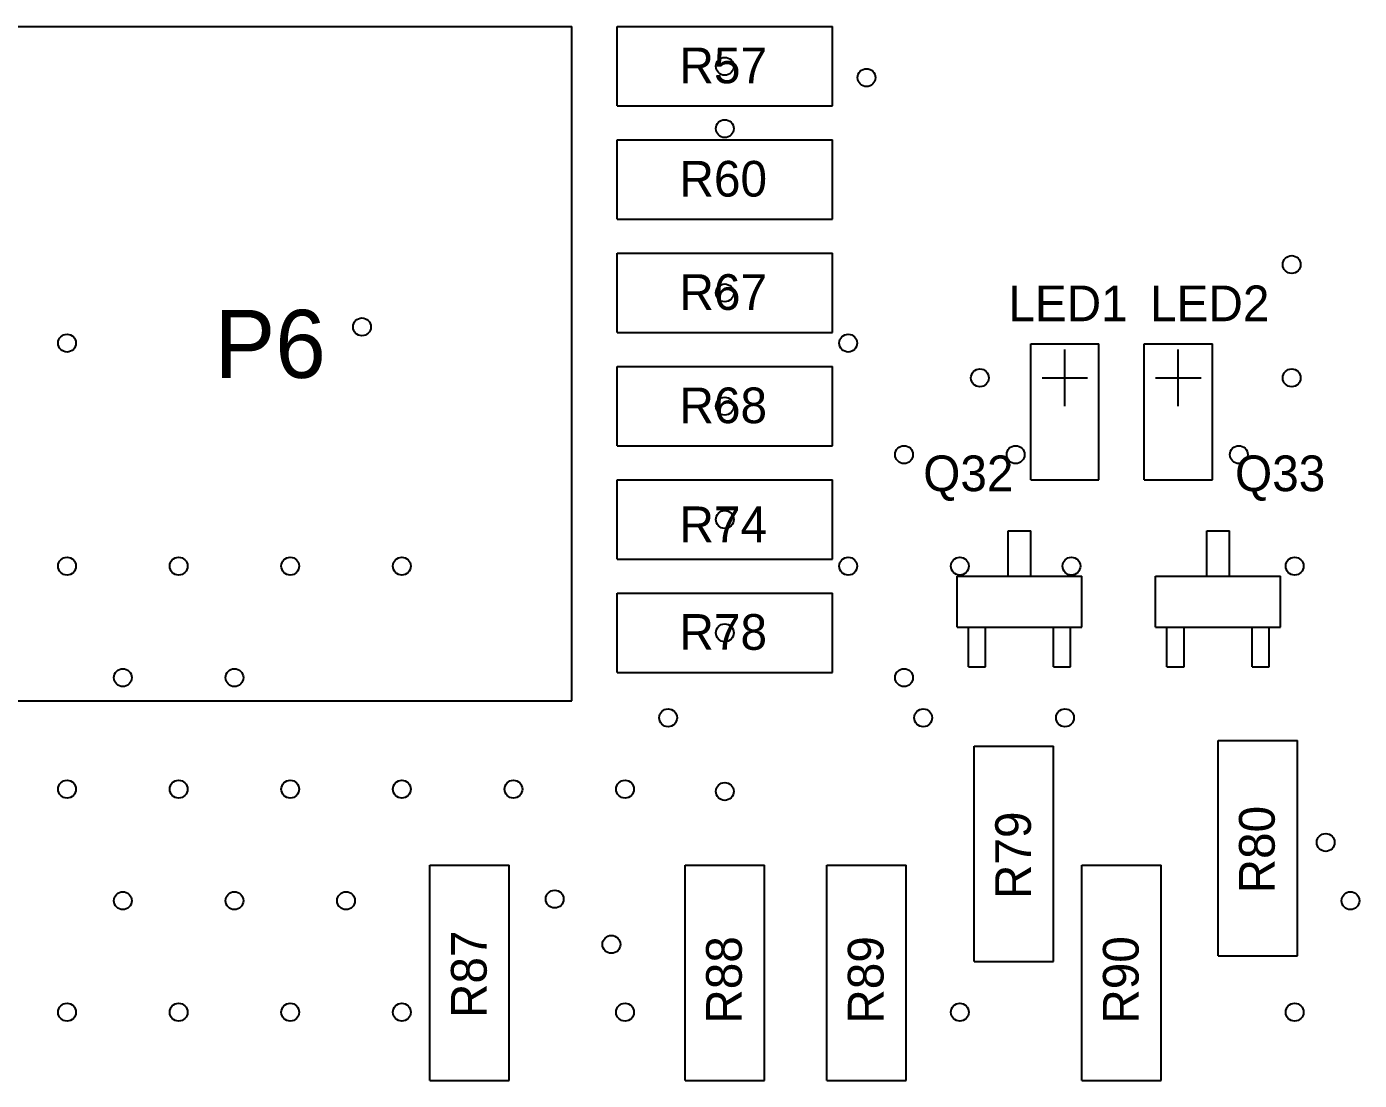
# Model space of a CAD drawing. Header units: millimetres. Extents: x 41 to 259, y 19 to 198.
# Drawn here: x 86.6 to 116.45, y 93.47 to 117.09 of the extents above; entities that cross this region are included whole.
import ezdxf

# ---------------------------------------------------------------- set-up
doc = ezdxf.new("R2010")
doc.units = ezdxf.units.MM
doc.layers.add('Mechanical13', color=56, linetype='Continuous')
doc.layers.add('ViaHoleLayer', color=16, linetype='Continuous')

msp = doc.modelspace()

# ---------------------------------------------------------------- linework, layer by layer
at = {"layer": 'Mechanical13'}
for p, q in [((84.963, 117.094), (98.806, 117.094)), ((98.806, 101.981), (98.806, 117.094)), ((99.822, 115.316), (99.822, 117.094)), ((99.822, 117.094), (104.648, 117.094)), ((104.648, 115.316), (104.648, 117.094)), ((99.822, 115.316), (104.648, 115.316)), ((99.822, 112.776), (99.822, 114.554)), ((99.822, 114.554), (104.648, 114.554)), ((104.648, 112.776), (104.648, 114.554)), ((99.822, 112.776), (104.648, 112.776)), ((99.822, 110.236), (99.822, 112.014)), ((99.822, 112.014), (104.648, 112.014)), ((104.648, 110.236), (104.648, 112.014)), ((99.822, 110.236), (104.648, 110.236)), ((109.093, 109.982), (110.617, 109.982)), ((109.093, 106.934), (109.093, 109.982)), ((110.617, 106.934), (110.617, 109.982)), ((111.633, 109.982), (113.157, 109.982)), ((111.633, 106.934), (111.633, 109.982)), ((113.157, 106.934), (113.157, 109.982)), ((109.855, 108.585), (109.855, 109.855)), ((112.395, 108.585), (112.395, 109.855)), ((99.822, 107.696), (99.822, 109.474)), ((99.822, 109.474), (104.648, 109.474)), ((104.648, 107.696), (104.648, 109.474)), ((109.347, 109.22), (110.363, 109.22)), ((111.887, 109.22), (112.903, 109.22)), ((99.822, 107.696), (104.648, 107.696)), ((99.822, 105.156), (99.822, 106.934)), ((99.822, 106.934), (104.648, 106.934)), ((104.648, 105.156), (104.648, 106.934)), ((109.093, 106.934), (110.617, 106.934)), ((111.633, 106.934), (113.157, 106.934)), ((108.585, 104.775), (108.585, 105.791)), ((108.585, 105.791), (109.093, 105.791)), ((109.093, 104.775), (109.093, 105.791)), ((113.03, 105.791), (113.538, 105.791)), ((113.03, 104.775), (113.03, 105.791)), ((113.538, 104.775), (113.538, 105.791)), ((99.822, 105.156), (104.648, 105.156)), ((107.442, 104.775), (110.236, 104.775)), ((107.442, 103.632), (107.442, 104.775)), ((110.236, 103.632), (110.236, 104.775)), ((111.887, 103.632), (111.887, 104.775)), ((111.887, 104.775), (114.681, 104.775)), ((114.681, 103.632), (114.681, 104.775)), ((99.822, 102.616), (99.822, 104.394)), ((99.822, 104.394), (104.648, 104.394)), ((104.648, 102.616), (104.648, 104.394)), ((107.442, 103.632), (110.236, 103.632)), ((107.696, 102.743), (107.696, 103.632)), ((108.077, 102.743), (108.077, 103.632)), ((109.601, 102.743), (109.601, 103.632)), ((109.982, 102.743), (109.982, 103.632)), ((111.887, 103.632), (114.681, 103.632)), ((112.141, 102.743), (112.141, 103.632)), ((112.522, 102.743), (112.522, 103.632)), ((114.046, 102.743), (114.046, 103.632)), ((114.427, 102.743), (114.427, 103.632)), ((107.696, 102.743), (108.077, 102.743)), ((109.601, 102.743), (109.982, 102.743)), ((112.141, 102.743), (112.522, 102.743)), ((114.046, 102.743), (114.427, 102.743)), ((99.822, 102.616), (104.648, 102.616)), ((84.963, 101.981), (98.806, 101.981)), ((107.823, 96.139), (107.823, 100.965)), ((107.823, 100.965), (109.601, 100.965)), ((109.601, 96.139), (109.601, 100.965)), ((113.284, 96.266), (113.284, 101.092)), ((113.284, 101.092), (115.062, 101.092)), ((115.062, 96.266), (115.062, 101.092)), ((95.63, 93.472), (95.63, 98.298)), ((95.63, 98.298), (97.408, 98.298)), ((97.408, 93.472), (97.408, 98.298)), ((101.346, 93.472), (101.346, 98.298)), ((101.346, 98.298), (103.124, 98.298)), ((103.124, 93.472), (103.124, 98.298)), ((104.52, 93.472), (104.52, 98.298)), ((104.52, 98.298), (106.298, 98.298)), ((106.298, 93.472), (106.298, 98.298)), ((110.236, 93.472), (110.236, 98.298)), ((110.236, 98.298), (112.014, 98.298)), ((112.014, 93.472), (112.014, 98.298)), ((107.823, 96.139), (109.601, 96.139)), ((113.284, 96.266), (115.062, 96.266)), ((95.63, 93.472), (97.408, 93.472)), ((101.346, 93.472), (103.124, 93.472)), ((104.52, 93.472), (106.298, 93.472)), ((110.236, 93.472), (112.014, 93.472))]:
    msp.add_line(p, q, dxfattribs=at)
at = {"layer": 'ViaHoleLayer'}
for centre in [(102.235, 116.205), (105.41, 115.951), (102.235, 114.808), (114.935, 111.76), (102.235, 111.125), (94.107, 110.363), (87.5, 110), (105, 110), (107.95, 109.22), (114.935, 109.22), (102.235, 108.585), (106.25, 107.5), (108.75, 107.5), (113.75, 107.5), (102.235, 106.045), (87.5, 105), (90, 105), (92.5, 105), (95, 105), (105, 105), (107.5, 105), (110, 105), (115, 105), (102.235, 103.505), (88.75, 102.5), (91.25, 102.5), (106.25, 102.5), (100.965, 101.6), (106.68, 101.6), (109.855, 101.6), (87.5, 100), (90, 100), (92.5, 100), (95, 100), (97.5, 100), (100, 100), (102.235, 99.949), (115.697, 98.806), (88.75, 97.5), (91.25, 97.5), (93.75, 97.5), (98.425, 97.536), (116.25, 97.5), (99.695, 96.52), (87.5, 95), (90, 95), (92.5, 95), (95, 95), (100, 95), (107.5, 95), (115, 95)]:
    msp.add_circle(centre, 0.2, dxfattribs=at)

# ---------------------------------------------------------------- texts
at = {"layer": 'Mechanical13'}
for s, height, p in [('R57', 0.8, (101.219, 115.824)), ('R60', 0.8, (101.219, 113.284)), ('R67', 0.8, (101.219, 110.744)), ('LED1', 0.8, (108.585, 110.49)), ('LED2', 0.8, (111.76, 110.49)), ('P6', 1.524, (90.805, 109.22)), ('R68', 0.8, (101.219, 108.204)), ('Q32', 0.8, (106.68, 106.68)), ('Q33', 0.8, (113.665, 106.68)), ('R74', 0.8, (101.219, 105.537)), ('R78', 0.8, (101.219, 103.124))]:
    msp.add_text(s, height=height, dxfattribs=at).set_placement(p)
for s, p in [('R79', (109.093, 97.536)), ('R80', (114.554, 97.663)), ('R87', (96.901, 94.869)), ('R88', (102.616, 94.742)), ('R89', (105.791, 94.742)), ('R90', (111.506, 94.742))]:
    msp.add_text(s, height=0.8, rotation=90, dxfattribs=at).set_placement(p)

doc.saveas('drawing.dxf')
